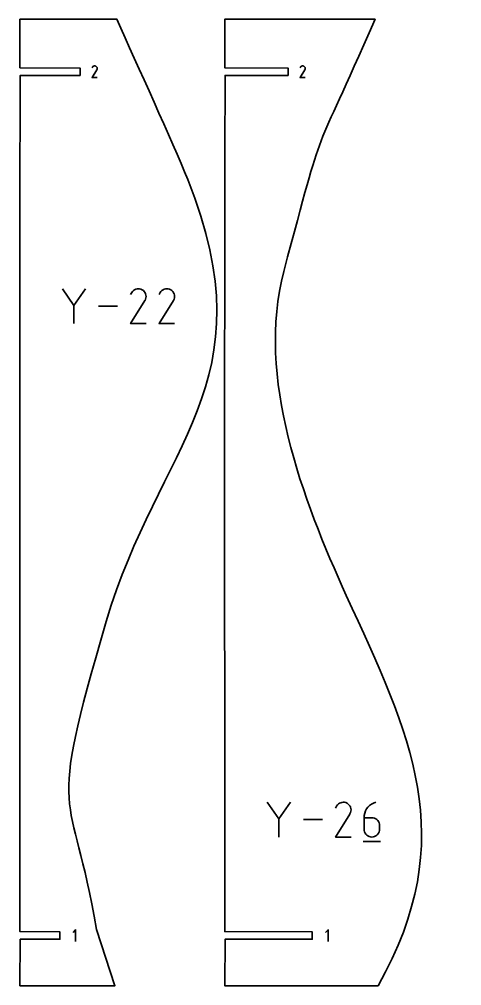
# Model space of a CAD drawing. Header units: centimetres. Extents: x -100 to 52, y -49 to 45.
# Drawn here: x 26.75 to 45.08, y -8.89 to 31.14 of the extents above; entities that cross this region are included whole.
import ezdxf

# ---------------------------------------------------------------- set-up
doc = ezdxf.new("R2010")
doc.units = ezdxf.units.CM
doc.header["$MEASUREMENT"] = 0
doc.layers.add('layer 1', color=7, linetype='Continuous')

msp = doc.modelspace()

# ---------------------------------------------------------------- linework, layer by layer
at = {"layer": 'layer 1', "color": 250, "lineweight": 35}
for points, knots in [([(29.9456, -6.56946), (28.911, -0.39601), (27.81807, -2.42977), (30.34972, 6.19347), (30.34972, 6.19347), (32.50079, 13.5204), (37.12371, 16.04747), (33.72953, 24.49973), (33.72953, 24.49973), (33.0785, 26.12093), (31.62675, 29.23389), (30.79272, 31.13917), (30.79272, 31.13917), (30.79272, 31.13917), (26.76966, 31.13914), (26.76966, 31.13914), (26.76966, 31.13914), (26.76966, 31.13914), (26.76963, 29.13347), (26.76963, 29.13347), (26.76963, 29.13347), (26.76963, 29.13347), (29.26856, 29.11847), (29.26856, 29.11847), (29.26856, 29.11847), (29.26856, 29.11847), (29.26856, 28.81847), (29.26856, 28.81847), (29.26856, 28.81847), (29.26856, 28.81847), (26.78463, 28.81847), (26.78463, 28.81847), (26.78463, 28.81847), (26.74838, 17.0012), (26.76963, 5.16744), (26.76963, -6.65169), (26.76963, -6.65169), (26.76963, -6.65169), (28.42844, -6.66669), (28.42844, -6.66669), (28.42844, -6.66669), (28.42844, -6.66669), (28.42844, -6.96669), (28.42844, -6.96669), (28.42844, -6.96669), (28.42844, -6.96669), (26.78463, -6.96669), (26.78463, -6.96669), (26.78463, -6.96669), (26.78463, -6.96669), (26.76963, -8.89005), (26.76963, -8.89005), (26.76963, -8.89005), (26.76963, -8.89005), (30.70834, -8.88979), (30.70834, -8.88979), (30.70834, -8.88979), (30.70834, -8.88979), (29.9456, -6.56946), (29.9456, -6.56946)], [0, 0, 0, 0, 0.0625, 0.0625, 0.0625, 0.0625, 0.125, 0.125, 0.125, 0.125, 0.1875, 0.1875, 0.1875, 0.1875, 0.25, 0.25, 0.25, 0.25, 0.3125, 0.3125, 0.3125, 0.3125, 0.375, 0.375, 0.375, 0.375, 0.4375, 0.4375, 0.4375, 0.4375, 0.5, 0.5, 0.5, 0.5, 0.5625, 0.5625, 0.5625, 0.5625, 0.625, 0.625, 0.625, 0.625, 0.6875, 0.6875, 0.6875, 0.6875, 0.75, 0.75, 0.75, 0.75, 0.8125, 0.8125, 0.8125, 0.8125, 0.875, 0.875, 0.875, 0.875, 1, 1, 1, 1]), ([(36.46239, -8.89002), (36.46239, -8.89002), (41.61472, -8.89002), (41.61472, -8.89002), (41.61472, -8.89002), (45.07822, -2.75277), (42.93829, 1.51767), (40.29862, 7.27397), (40.29862, 7.27397), (38.48765, 11.22312), (36.55036, 16.35073), (37.70747, 20.69684), (37.70747, 20.69684), (39.48523, 27.37411), (38.79747, 24.96827), (41.49068, 31.13922), (41.49068, 31.13922), (41.49068, 31.13922), (35.26157, 31.13918), (35.26157, 31.13918), (35.26157, 31.13918), (35.26157, 31.13918), (35.26132, 29.1335), (35.26132, 29.1335), (35.26132, 29.1335), (35.26132, 29.1335), (37.88655, 29.1185), (37.88655, 29.1185), (37.88655, 29.1185), (37.88655, 29.1185), (37.88655, 28.8185), (37.88655, 28.8185), (37.88655, 28.8185), (37.88655, 28.8185), (35.27632, 28.8185), (35.27632, 28.8185), (35.27632, 28.8185), (35.24003, 17.00126), (35.2613, 5.16745), (35.26132, -6.65165), (35.26132, -6.65165), (35.26132, -6.65165), (38.88811, -6.66665), (38.88811, -6.66665), (38.88811, -6.66665), (38.88811, -6.66665), (38.88811, -6.96665), (38.88811, -6.96665), (38.88811, -6.96665), (38.88811, -6.96665), (35.27632, -6.96665), (35.27632, -6.96665), (35.27632, -6.96665), (35.27632, -6.96665), (35.26132, -8.89002), (35.26132, -8.89002), (35.26132, -8.89002), (35.26132, -8.89002), (36.46239, -8.89002), (36.46239, -8.89002)], [0, 0, 0, 0, 0.0625, 0.0625, 0.0625, 0.0625, 0.125, 0.125, 0.125, 0.125, 0.1875, 0.1875, 0.1875, 0.1875, 0.25, 0.25, 0.25, 0.25, 0.3125, 0.3125, 0.3125, 0.3125, 0.375, 0.375, 0.375, 0.375, 0.4375, 0.4375, 0.4375, 0.4375, 0.5, 0.5, 0.5, 0.5, 0.5625, 0.5625, 0.5625, 0.5625, 0.625, 0.625, 0.625, 0.625, 0.6875, 0.6875, 0.6875, 0.6875, 0.75, 0.75, 0.75, 0.75, 0.8125, 0.8125, 0.8125, 0.8125, 0.875, 0.875, 0.875, 0.875, 1, 1, 1, 1]), ([(29.97509, 28.72847), (29.97509, 28.72847), (29.76191, 28.72847), (29.76191, 28.72847), (29.76191, 28.72847), (29.76191, 28.72847), (29.95889, 29.04559), (29.95889, 29.04559), (29.95889, 29.04559), (29.95889, 29.04559), (29.95913, 29.04588), (29.95913, 29.04588), (29.95913, 29.04588), (29.95913, 29.04588), (29.95935, 29.04617), (29.95935, 29.04617), (29.95935, 29.04617), (29.95935, 29.04617), (29.95957, 29.04647), (29.95957, 29.04647), (29.95957, 29.04647), (29.95957, 29.04647), (29.95978, 29.04678), (29.95978, 29.04678), (29.95978, 29.04678), (29.95978, 29.04678), (29.95999, 29.04709), (29.95999, 29.04709), (29.95999, 29.04709), (29.95999, 29.04709), (29.96019, 29.04742), (29.96019, 29.04742), (29.96019, 29.04742), (29.96019, 29.04742), (29.96039, 29.04777), (29.96039, 29.04777), (29.96039, 29.04777), (29.96039, 29.04777), (29.96059, 29.04813), (29.96059, 29.04813), (29.96059, 29.04813), (29.96059, 29.04813), (29.96079, 29.04851), (29.96079, 29.04851), (29.96079, 29.04851), (29.96079, 29.04851), (29.96892, 29.06597), (29.96892, 29.06597), (29.96892, 29.06597), (29.96892, 29.06597), (29.97367, 29.08407), (29.97367, 29.08407), (29.97367, 29.08407), (29.97367, 29.08407), (29.97516, 29.1024), (29.97516, 29.1024), (29.97516, 29.1024), (29.97516, 29.1024), (29.9735, 29.12056), (29.9735, 29.12056), (29.9735, 29.12056), (29.9735, 29.12056), (29.9688, 29.13812), (29.9688, 29.13812), (29.9688, 29.13812), (29.9688, 29.13812), (29.96119, 29.15469), (29.96119, 29.15469), (29.96119, 29.15469), (29.96119, 29.15469), (29.95078, 29.16985), (29.95078, 29.16985), (29.95078, 29.16985), (29.95078, 29.16985), (29.93768, 29.1832), (29.93768, 29.1832), (29.93768, 29.1832), (29.93768, 29.1832), (29.92202, 29.19432), (29.92202, 29.19432), (29.92202, 29.19432), (29.92202, 29.19432), (29.90451, 29.20234), (29.90451, 29.20234), (29.90451, 29.20234), (29.90451, 29.20234), (29.88638, 29.20701), (29.88638, 29.20701), (29.88638, 29.20701), (29.88638, 29.20701), (29.86803, 29.20846), (29.86803, 29.20846), (29.86803, 29.20846), (29.86803, 29.20846), (29.84988, 29.20677), (29.84988, 29.20677), (29.84988, 29.20677), (29.84988, 29.20677), (29.83233, 29.20206), (29.83233, 29.20206), (29.83233, 29.20206), (29.83233, 29.20206), (29.81578, 29.19444), (29.81578, 29.19444), (29.81578, 29.19444), (29.81578, 29.19444), (29.80064, 29.184), (29.80064, 29.184), (29.80064, 29.184), (29.80064, 29.184), (29.78731, 29.17085), (29.78731, 29.17085), (29.78731, 29.17085), (29.78731, 29.17085), (29.77621, 29.1551), (29.77621, 29.1551), (29.77621, 29.1551), (29.77621, 29.1551), (29.76221, 29.12825), (29.76221, 29.12825)], [0, 0, 0, 0, 0.03225806, 0.03225806, 0.03225806, 0.03225806, 0.06451613, 0.06451613, 0.06451613, 0.06451613, 0.09677419, 0.09677419, 0.09677419, 0.09677419, 0.12903226, 0.12903226, 0.12903226, 0.12903226, 0.16129032, 0.16129032, 0.16129032, 0.16129032, 0.19354839, 0.19354839, 0.19354839, 0.19354839, 0.22580645, 0.22580645, 0.22580645, 0.22580645, 0.25806452, 0.25806452, 0.25806452, 0.25806452, 0.29032258, 0.29032258, 0.29032258, 0.29032258, 0.32258065, 0.32258065, 0.32258065, 0.32258065, 0.35483871, 0.35483871, 0.35483871, 0.35483871, 0.38709677, 0.38709677, 0.38709677, 0.38709677, 0.41935484, 0.41935484, 0.41935484, 0.41935484, 0.4516129, 0.4516129, 0.4516129, 0.4516129, 0.48387097, 0.48387097, 0.48387097, 0.48387097, 0.51612903, 0.51612903, 0.51612903, 0.51612903, 0.5483871, 0.5483871, 0.5483871, 0.5483871, 0.58064516, 0.58064516, 0.58064516, 0.58064516, 0.61290323, 0.61290323, 0.61290323, 0.61290323, 0.64516129, 0.64516129, 0.64516129, 0.64516129, 0.67741935, 0.67741935, 0.67741935, 0.67741935, 0.70967742, 0.70967742, 0.70967742, 0.70967742, 0.74193548, 0.74193548, 0.74193548, 0.74193548, 0.77419355, 0.77419355, 0.77419355, 0.77419355, 0.80645161, 0.80645161, 0.80645161, 0.80645161, 0.83870968, 0.83870968, 0.83870968, 0.83870968, 0.87096774, 0.87096774, 0.87096774, 0.87096774, 0.90322581, 0.90322581, 0.90322581, 0.90322581, 0.93548387, 0.93548387, 0.93548387, 0.93548387, 1, 1, 1, 1]), ([(38.59308, 28.7285), (38.59308, 28.7285), (38.3799, 28.7285), (38.3799, 28.7285), (38.3799, 28.7285), (38.3799, 28.7285), (38.57689, 29.04562), (38.57689, 29.04562), (38.57689, 29.04562), (38.57689, 29.04562), (38.57712, 29.04591), (38.57712, 29.04591), (38.57712, 29.04591), (38.57712, 29.04591), (38.57735, 29.0462), (38.57735, 29.0462), (38.57735, 29.0462), (38.57735, 29.0462), (38.57757, 29.0465), (38.57757, 29.0465), (38.57757, 29.0465), (38.57757, 29.0465), (38.57778, 29.04681), (38.57778, 29.04681), (38.57778, 29.04681), (38.57778, 29.04681), (38.57798, 29.04713), (38.57798, 29.04713), (38.57798, 29.04713), (38.57798, 29.04713), (38.57819, 29.04745), (38.57819, 29.04745), (38.57819, 29.04745), (38.57819, 29.04745), (38.57839, 29.0478), (38.57839, 29.0478), (38.57839, 29.0478), (38.57839, 29.0478), (38.57859, 29.04816), (38.57859, 29.04816), (38.57859, 29.04816), (38.57859, 29.04816), (38.57878, 29.04854), (38.57878, 29.04854), (38.57878, 29.04854), (38.57878, 29.04854), (38.58692, 29.066), (38.58692, 29.066), (38.58692, 29.066), (38.58692, 29.066), (38.59167, 29.0841), (38.59167, 29.0841), (38.59167, 29.0841), (38.59167, 29.0841), (38.59316, 29.10244), (38.59316, 29.10244), (38.59316, 29.10244), (38.59316, 29.10244), (38.59149, 29.12059), (38.59149, 29.12059), (38.59149, 29.12059), (38.59149, 29.12059), (38.5868, 29.13815), (38.5868, 29.13815), (38.5868, 29.13815), (38.5868, 29.13815), (38.57918, 29.15472), (38.57918, 29.15472), (38.57918, 29.15472), (38.57918, 29.15472), (38.56877, 29.16988), (38.56877, 29.16988), (38.56877, 29.16988), (38.56877, 29.16988), (38.55568, 29.18323), (38.55568, 29.18323), (38.55568, 29.18323), (38.55568, 29.18323), (38.54001, 29.19435), (38.54001, 29.19435), (38.54001, 29.19435), (38.54001, 29.19435), (38.5225, 29.20237), (38.5225, 29.20237), (38.5225, 29.20237), (38.5225, 29.20237), (38.50437, 29.20705), (38.50437, 29.20705), (38.50437, 29.20705), (38.50437, 29.20705), (38.48603, 29.20849), (38.48603, 29.20849), (38.48603, 29.20849), (38.48603, 29.20849), (38.46788, 29.20681), (38.46788, 29.20681), (38.46788, 29.20681), (38.46788, 29.20681), (38.45033, 29.2021), (38.45033, 29.2021), (38.45033, 29.2021), (38.45033, 29.2021), (38.43378, 29.19447), (38.43378, 29.19447), (38.43378, 29.19447), (38.43378, 29.19447), (38.41864, 29.18403), (38.41864, 29.18403), (38.41864, 29.18403), (38.41864, 29.18403), (38.40531, 29.17088), (38.40531, 29.17088), (38.40531, 29.17088), (38.40531, 29.17088), (38.3942, 29.15513), (38.3942, 29.15513), (38.3942, 29.15513), (38.3942, 29.15513), (38.3802, 29.12828), (38.3802, 29.12828)], [0, 0, 0, 0, 0.03225806, 0.03225806, 0.03225806, 0.03225806, 0.06451613, 0.06451613, 0.06451613, 0.06451613, 0.09677419, 0.09677419, 0.09677419, 0.09677419, 0.12903226, 0.12903226, 0.12903226, 0.12903226, 0.16129032, 0.16129032, 0.16129032, 0.16129032, 0.19354839, 0.19354839, 0.19354839, 0.19354839, 0.22580645, 0.22580645, 0.22580645, 0.22580645, 0.25806452, 0.25806452, 0.25806452, 0.25806452, 0.29032258, 0.29032258, 0.29032258, 0.29032258, 0.32258065, 0.32258065, 0.32258065, 0.32258065, 0.35483871, 0.35483871, 0.35483871, 0.35483871, 0.38709677, 0.38709677, 0.38709677, 0.38709677, 0.41935484, 0.41935484, 0.41935484, 0.41935484, 0.4516129, 0.4516129, 0.4516129, 0.4516129, 0.48387097, 0.48387097, 0.48387097, 0.48387097, 0.51612903, 0.51612903, 0.51612903, 0.51612903, 0.5483871, 0.5483871, 0.5483871, 0.5483871, 0.58064516, 0.58064516, 0.58064516, 0.58064516, 0.61290323, 0.61290323, 0.61290323, 0.61290323, 0.64516129, 0.64516129, 0.64516129, 0.64516129, 0.67741935, 0.67741935, 0.67741935, 0.67741935, 0.70967742, 0.70967742, 0.70967742, 0.70967742, 0.74193548, 0.74193548, 0.74193548, 0.74193548, 0.77419355, 0.77419355, 0.77419355, 0.77419355, 0.80645161, 0.80645161, 0.80645161, 0.80645161, 0.83870968, 0.83870968, 0.83870968, 0.83870968, 0.87096774, 0.87096774, 0.87096774, 0.87096774, 0.90322581, 0.90322581, 0.90322581, 0.90322581, 0.93548387, 0.93548387, 0.93548387, 0.93548387, 1, 1, 1, 1]), ([(29.49219, 19.97694), (29.49219, 19.97694), (29.01155, 19.28174), (29.01155, 19.28174), (29.01155, 19.28174), (29.01155, 19.28174), (28.53082, 19.97694), (28.53082, 19.97694)], [0, 0, 0, 0, 0.33333333, 0.33333333, 0.33333333, 0.33333333, 1, 1, 1, 1]), ([(32.00133, 18.53569), (32.00133, 18.53569), (31.36127, 18.53569), (31.36127, 18.53569), (31.36127, 18.53569), (31.36127, 18.53569), (31.95271, 19.48784), (31.95271, 19.48784), (31.95271, 19.48784), (31.95271, 19.48784), (31.95342, 19.48872), (31.95342, 19.48872), (31.95342, 19.48872), (31.95342, 19.48872), (31.9541, 19.4896), (31.9541, 19.4896), (31.9541, 19.4896), (31.9541, 19.4896), (31.95475, 19.4905), (31.95475, 19.4905), (31.95475, 19.4905), (31.95475, 19.4905), (31.95538, 19.49142), (31.95538, 19.49142), (31.95538, 19.49142), (31.95538, 19.49142), (31.956, 19.49237), (31.956, 19.49237), (31.956, 19.49237), (31.956, 19.49237), (31.95661, 19.49335), (31.95661, 19.49335), (31.95661, 19.49335), (31.95661, 19.49335), (31.95721, 19.49438), (31.95721, 19.49438), (31.95721, 19.49438), (31.95721, 19.49438), (31.9578, 19.49547), (31.9578, 19.49547), (31.9578, 19.49547), (31.9578, 19.49547), (31.9584, 19.49661), (31.9584, 19.49661), (31.9584, 19.49661), (31.9584, 19.49661), (31.98283, 19.54904), (31.98283, 19.54904), (31.98283, 19.54904), (31.98283, 19.54904), (31.99709, 19.60339), (31.99709, 19.60339), (31.99709, 19.60339), (31.99709, 19.60339), (32.00155, 19.65844), (32.00155, 19.65844), (32.00155, 19.65844), (32.00155, 19.65844), (31.99656, 19.71294), (31.99656, 19.71294), (31.99656, 19.71294), (31.99656, 19.71294), (31.98246, 19.76568), (31.98246, 19.76568), (31.98246, 19.76568), (31.98246, 19.76568), (31.9596, 19.81542), (31.9596, 19.81542), (31.9596, 19.81542), (31.9596, 19.81542), (31.92834, 19.86094), (31.92834, 19.86094), (31.92834, 19.86094), (31.92834, 19.86094), (31.88902, 19.90102), (31.88902, 19.90102), (31.88902, 19.90102), (31.88902, 19.90102), (31.842, 19.93441), (31.842, 19.93441), (31.842, 19.93441), (31.842, 19.93441), (31.78942, 19.95848), (31.78942, 19.95848), (31.78942, 19.95848), (31.78942, 19.95848), (31.73498, 19.97253), (31.73498, 19.97253), (31.73498, 19.97253), (31.73498, 19.97253), (31.67991, 19.97686), (31.67991, 19.97686), (31.67991, 19.97686), (31.67991, 19.97686), (31.62541, 19.9718), (31.62541, 19.9718), (31.62541, 19.9718), (31.62541, 19.9718), (31.57271, 19.95767), (31.57271, 19.95767), (31.57271, 19.95767), (31.57271, 19.95767), (31.52302, 19.93476), (31.52302, 19.93476), (31.52302, 19.93476), (31.52302, 19.93476), (31.47756, 19.90342), (31.47756, 19.90342), (31.47756, 19.90342), (31.47756, 19.90342), (31.43755, 19.86394), (31.43755, 19.86394), (31.43755, 19.86394), (31.43755, 19.86394), (31.4042, 19.81664), (31.4042, 19.81664), (31.4042, 19.81664), (31.4042, 19.81664), (31.36217, 19.73603), (31.36217, 19.73603)], [0, 0, 0, 0, 0.03225806, 0.03225806, 0.03225806, 0.03225806, 0.06451613, 0.06451613, 0.06451613, 0.06451613, 0.09677419, 0.09677419, 0.09677419, 0.09677419, 0.12903226, 0.12903226, 0.12903226, 0.12903226, 0.16129032, 0.16129032, 0.16129032, 0.16129032, 0.19354839, 0.19354839, 0.19354839, 0.19354839, 0.22580645, 0.22580645, 0.22580645, 0.22580645, 0.25806452, 0.25806452, 0.25806452, 0.25806452, 0.29032258, 0.29032258, 0.29032258, 0.29032258, 0.32258065, 0.32258065, 0.32258065, 0.32258065, 0.35483871, 0.35483871, 0.35483871, 0.35483871, 0.38709677, 0.38709677, 0.38709677, 0.38709677, 0.41935484, 0.41935484, 0.41935484, 0.41935484, 0.4516129, 0.4516129, 0.4516129, 0.4516129, 0.48387097, 0.48387097, 0.48387097, 0.48387097, 0.51612903, 0.51612903, 0.51612903, 0.51612903, 0.5483871, 0.5483871, 0.5483871, 0.5483871, 0.58064516, 0.58064516, 0.58064516, 0.58064516, 0.61290323, 0.61290323, 0.61290323, 0.61290323, 0.64516129, 0.64516129, 0.64516129, 0.64516129, 0.67741935, 0.67741935, 0.67741935, 0.67741935, 0.70967742, 0.70967742, 0.70967742, 0.70967742, 0.74193548, 0.74193548, 0.74193548, 0.74193548, 0.77419355, 0.77419355, 0.77419355, 0.77419355, 0.80645161, 0.80645161, 0.80645161, 0.80645161, 0.83870968, 0.83870968, 0.83870968, 0.83870968, 0.87096774, 0.87096774, 0.87096774, 0.87096774, 0.90322581, 0.90322581, 0.90322581, 0.90322581, 0.93548387, 0.93548387, 0.93548387, 0.93548387, 1, 1, 1, 1]), ([(33.18207, 18.53569), (33.18207, 18.53569), (32.542, 18.53569), (32.542, 18.53569), (32.542, 18.53569), (32.542, 18.53569), (33.13345, 19.48784), (33.13345, 19.48784), (33.13345, 19.48784), (33.13345, 19.48784), (33.13415, 19.48872), (33.13415, 19.48872), (33.13415, 19.48872), (33.13415, 19.48872), (33.13483, 19.4896), (33.13483, 19.4896), (33.13483, 19.4896), (33.13483, 19.4896), (33.13548, 19.4905), (33.13548, 19.4905), (33.13548, 19.4905), (33.13548, 19.4905), (33.13612, 19.49142), (33.13612, 19.49142), (33.13612, 19.49142), (33.13612, 19.49142), (33.13674, 19.49237), (33.13674, 19.49237), (33.13674, 19.49237), (33.13674, 19.49237), (33.13734, 19.49335), (33.13734, 19.49335), (33.13734, 19.49335), (33.13734, 19.49335), (33.13794, 19.49438), (33.13794, 19.49438), (33.13794, 19.49438), (33.13794, 19.49438), (33.13854, 19.49547), (33.13854, 19.49547), (33.13854, 19.49547), (33.13854, 19.49547), (33.13914, 19.49661), (33.13914, 19.49661), (33.13914, 19.49661), (33.13914, 19.49661), (33.16356, 19.54904), (33.16356, 19.54904), (33.16356, 19.54904), (33.16356, 19.54904), (33.17783, 19.60339), (33.17783, 19.60339), (33.17783, 19.60339), (33.17783, 19.60339), (33.18229, 19.65844), (33.18229, 19.65844), (33.18229, 19.65844), (33.18229, 19.65844), (33.17729, 19.71294), (33.17729, 19.71294), (33.17729, 19.71294), (33.17729, 19.71294), (33.16319, 19.76568), (33.16319, 19.76568), (33.16319, 19.76568), (33.16319, 19.76568), (33.14034, 19.81542), (33.14034, 19.81542), (33.14034, 19.81542), (33.14034, 19.81542), (33.10908, 19.86094), (33.10908, 19.86094), (33.10908, 19.86094), (33.10908, 19.86094), (33.06976, 19.90102), (33.06976, 19.90102), (33.06976, 19.90102), (33.06976, 19.90102), (33.02273, 19.93441), (33.02273, 19.93441), (33.02273, 19.93441), (33.02273, 19.93441), (32.97015, 19.95848), (32.97015, 19.95848), (32.97015, 19.95848), (32.97015, 19.95848), (32.91572, 19.97253), (32.91572, 19.97253), (32.91572, 19.97253), (32.91572, 19.97253), (32.86064, 19.97686), (32.86064, 19.97686), (32.86064, 19.97686), (32.86064, 19.97686), (32.80615, 19.9718), (32.80615, 19.9718), (32.80615, 19.9718), (32.80615, 19.9718), (32.75345, 19.95767), (32.75345, 19.95767), (32.75345, 19.95767), (32.75345, 19.95767), (32.70376, 19.93476), (32.70376, 19.93476), (32.70376, 19.93476), (32.70376, 19.93476), (32.6583, 19.90342), (32.6583, 19.90342), (32.6583, 19.90342), (32.6583, 19.90342), (32.61828, 19.86394), (32.61828, 19.86394), (32.61828, 19.86394), (32.61828, 19.86394), (32.58493, 19.81664), (32.58493, 19.81664), (32.58493, 19.81664), (32.58493, 19.81664), (32.5429, 19.73603), (32.5429, 19.73603)], [0, 0, 0, 0, 0.03225806, 0.03225806, 0.03225806, 0.03225806, 0.06451613, 0.06451613, 0.06451613, 0.06451613, 0.09677419, 0.09677419, 0.09677419, 0.09677419, 0.12903226, 0.12903226, 0.12903226, 0.12903226, 0.16129032, 0.16129032, 0.16129032, 0.16129032, 0.19354839, 0.19354839, 0.19354839, 0.19354839, 0.22580645, 0.22580645, 0.22580645, 0.22580645, 0.25806452, 0.25806452, 0.25806452, 0.25806452, 0.29032258, 0.29032258, 0.29032258, 0.29032258, 0.32258065, 0.32258065, 0.32258065, 0.32258065, 0.35483871, 0.35483871, 0.35483871, 0.35483871, 0.38709677, 0.38709677, 0.38709677, 0.38709677, 0.41935484, 0.41935484, 0.41935484, 0.41935484, 0.4516129, 0.4516129, 0.4516129, 0.4516129, 0.48387097, 0.48387097, 0.48387097, 0.48387097, 0.51612903, 0.51612903, 0.51612903, 0.51612903, 0.5483871, 0.5483871, 0.5483871, 0.5483871, 0.58064516, 0.58064516, 0.58064516, 0.58064516, 0.61290323, 0.61290323, 0.61290323, 0.61290323, 0.64516129, 0.64516129, 0.64516129, 0.64516129, 0.67741935, 0.67741935, 0.67741935, 0.67741935, 0.70967742, 0.70967742, 0.70967742, 0.70967742, 0.74193548, 0.74193548, 0.74193548, 0.74193548, 0.77419355, 0.77419355, 0.77419355, 0.77419355, 0.80645161, 0.80645161, 0.80645161, 0.80645161, 0.83870968, 0.83870968, 0.83870968, 0.83870968, 0.87096774, 0.87096774, 0.87096774, 0.87096774, 0.90322581, 0.90322581, 0.90322581, 0.90322581, 0.93548387, 0.93548387, 0.93548387, 0.93548387, 1, 1, 1, 1]), ([(37.98398, -1.29067), (37.98398, -1.29067), (37.50334, -1.98587), (37.50334, -1.98587), (37.50334, -1.98587), (37.50334, -1.98587), (37.02261, -1.29067), (37.02261, -1.29067)], [0, 0, 0, 0, 0.33333333, 0.33333333, 0.33333333, 0.33333333, 1, 1, 1, 1]), ([(40.49312, -2.73192), (40.49312, -2.73192), (39.85305, -2.73192), (39.85305, -2.73192), (39.85305, -2.73192), (39.85305, -2.73192), (40.4445, -1.77977), (40.4445, -1.77977), (40.4445, -1.77977), (40.4445, -1.77977), (40.44521, -1.77889), (40.44521, -1.77889), (40.44521, -1.77889), (40.44521, -1.77889), (40.44588, -1.77801), (40.44588, -1.77801), (40.44588, -1.77801), (40.44588, -1.77801), (40.44654, -1.77711), (40.44654, -1.77711), (40.44654, -1.77711), (40.44654, -1.77711), (40.44717, -1.77619), (40.44717, -1.77619), (40.44717, -1.77619), (40.44717, -1.77619), (40.44779, -1.77525), (40.44779, -1.77525), (40.44779, -1.77525), (40.44779, -1.77525), (40.4484, -1.77426), (40.4484, -1.77426), (40.4484, -1.77426), (40.4484, -1.77426), (40.449, -1.77323), (40.449, -1.77323), (40.449, -1.77323), (40.449, -1.77323), (40.44959, -1.77214), (40.44959, -1.77214), (40.44959, -1.77214), (40.44959, -1.77214), (40.45019, -1.771), (40.45019, -1.771), (40.45019, -1.771), (40.45019, -1.771), (40.47461, -1.71857), (40.47461, -1.71857), (40.47461, -1.71857), (40.47461, -1.71857), (40.48888, -1.66422), (40.48888, -1.66422), (40.48888, -1.66422), (40.48888, -1.66422), (40.49334, -1.60918), (40.49334, -1.60918), (40.49334, -1.60918), (40.49334, -1.60918), (40.48835, -1.55467), (40.48835, -1.55467), (40.48835, -1.55467), (40.48835, -1.55467), (40.47425, -1.50193), (40.47425, -1.50193), (40.47425, -1.50193), (40.47425, -1.50193), (40.45139, -1.45219), (40.45139, -1.45219), (40.45139, -1.45219), (40.45139, -1.45219), (40.42013, -1.40667), (40.42013, -1.40667), (40.42013, -1.40667), (40.42013, -1.40667), (40.38081, -1.3666), (40.38081, -1.3666), (40.38081, -1.3666), (40.38081, -1.3666), (40.33378, -1.3332), (40.33378, -1.3332), (40.33378, -1.3332), (40.33378, -1.3332), (40.2812, -1.30913), (40.2812, -1.30913), (40.2812, -1.30913), (40.2812, -1.30913), (40.22677, -1.29508), (40.22677, -1.29508), (40.22677, -1.29508), (40.22677, -1.29508), (40.1717, -1.29075), (40.1717, -1.29075), (40.1717, -1.29075), (40.1717, -1.29075), (40.1172, -1.29581), (40.1172, -1.29581), (40.1172, -1.29581), (40.1172, -1.29581), (40.0645, -1.30995), (40.0645, -1.30995), (40.0645, -1.30995), (40.0645, -1.30995), (40.01481, -1.33285), (40.01481, -1.33285), (40.01481, -1.33285), (40.01481, -1.33285), (39.96935, -1.3642), (39.96935, -1.3642), (39.96935, -1.3642), (39.96935, -1.3642), (39.92933, -1.40367), (39.92933, -1.40367), (39.92933, -1.40367), (39.92933, -1.40367), (39.89598, -1.45097), (39.89598, -1.45097), (39.89598, -1.45097), (39.89598, -1.45097), (39.85396, -1.53159), (39.85396, -1.53159)], [0, 0, 0, 0, 0.03225806, 0.03225806, 0.03225806, 0.03225806, 0.06451613, 0.06451613, 0.06451613, 0.06451613, 0.09677419, 0.09677419, 0.09677419, 0.09677419, 0.12903226, 0.12903226, 0.12903226, 0.12903226, 0.16129032, 0.16129032, 0.16129032, 0.16129032, 0.19354839, 0.19354839, 0.19354839, 0.19354839, 0.22580645, 0.22580645, 0.22580645, 0.22580645, 0.25806452, 0.25806452, 0.25806452, 0.25806452, 0.29032258, 0.29032258, 0.29032258, 0.29032258, 0.32258065, 0.32258065, 0.32258065, 0.32258065, 0.35483871, 0.35483871, 0.35483871, 0.35483871, 0.38709677, 0.38709677, 0.38709677, 0.38709677, 0.41935484, 0.41935484, 0.41935484, 0.41935484, 0.4516129, 0.4516129, 0.4516129, 0.4516129, 0.48387097, 0.48387097, 0.48387097, 0.48387097, 0.51612903, 0.51612903, 0.51612903, 0.51612903, 0.5483871, 0.5483871, 0.5483871, 0.5483871, 0.58064516, 0.58064516, 0.58064516, 0.58064516, 0.61290323, 0.61290323, 0.61290323, 0.61290323, 0.64516129, 0.64516129, 0.64516129, 0.64516129, 0.67741935, 0.67741935, 0.67741935, 0.67741935, 0.70967742, 0.70967742, 0.70967742, 0.70967742, 0.74193548, 0.74193548, 0.74193548, 0.74193548, 0.77419355, 0.77419355, 0.77419355, 0.77419355, 0.80645161, 0.80645161, 0.80645161, 0.80645161, 0.83870968, 0.83870968, 0.83870968, 0.83870968, 0.87096774, 0.87096774, 0.87096774, 0.87096774, 0.90322581, 0.90322581, 0.90322581, 0.90322581, 0.93548387, 0.93548387, 0.93548387, 0.93548387, 1, 1, 1, 1]), ([(41.51441, -1.29071), (41.51441, -1.29071), (41.42273, -1.32509), (41.42273, -1.32509), (41.42273, -1.32509), (41.42273, -1.32509), (41.3386, -1.3714), (41.3386, -1.3714), (41.3386, -1.3714), (41.3386, -1.3714), (41.26288, -1.4285), (41.26288, -1.4285), (41.26288, -1.4285), (41.26288, -1.4285), (41.19645, -1.49522), (41.19645, -1.49522), (41.19645, -1.49522), (41.19645, -1.49522), (41.14015, -1.5704), (41.14015, -1.5704), (41.14015, -1.5704), (41.14015, -1.5704), (41.09487, -1.65287), (41.09487, -1.65287), (41.09487, -1.65287), (41.09487, -1.65287), (41.06145, -1.74149), (41.06145, -1.74149), (41.06145, -1.74149), (41.06145, -1.74149), (41.04077, -1.83509), (41.04077, -1.83509), (41.04077, -1.83509), (41.04077, -1.83509), (41.03368, -1.9325), (41.03368, -1.9325), (41.03368, -1.9325), (41.03368, -1.9325), (41.03368, -2.41151), (41.03368, -2.41151), (41.03368, -2.41151), (41.03368, -2.41151), (41.03885, -2.46908), (41.03885, -2.46908), (41.03885, -2.46908), (41.03885, -2.46908), (41.05374, -2.52328), (41.05374, -2.52328), (41.05374, -2.52328), (41.05374, -2.52328), (41.07745, -2.57319), (41.07745, -2.57319), (41.07745, -2.57319), (41.07745, -2.57319), (41.10906, -2.61791), (41.10906, -2.61791), (41.10906, -2.61791), (41.10906, -2.61791), (41.14766, -2.65653), (41.14766, -2.65653), (41.14766, -2.65653), (41.14766, -2.65653), (41.19233, -2.68815), (41.19233, -2.68815), (41.19233, -2.68815), (41.19233, -2.68815), (41.24218, -2.71186), (41.24218, -2.71186), (41.24218, -2.71186), (41.24218, -2.71186), (41.29628, -2.72674), (41.29628, -2.72674), (41.29628, -2.72674), (41.29628, -2.72674), (41.35372, -2.73191), (41.35372, -2.73191), (41.35372, -2.73191), (41.35372, -2.73191), (41.41127, -2.72674), (41.41127, -2.72674), (41.41127, -2.72674), (41.41127, -2.72674), (41.46544, -2.71186), (41.46544, -2.71186), (41.46544, -2.71186), (41.46544, -2.71186), (41.5153, -2.68815), (41.5153, -2.68815), (41.5153, -2.68815), (41.5153, -2.68815), (41.55996, -2.65653), (41.55996, -2.65653), (41.55996, -2.65653), (41.55996, -2.65653), (41.59852, -2.61791), (41.59852, -2.61791), (41.59852, -2.61791), (41.59852, -2.61791), (41.63008, -2.57319), (41.63008, -2.57319), (41.63008, -2.57319), (41.63008, -2.57319), (41.65374, -2.52328), (41.65374, -2.52328), (41.65374, -2.52328), (41.65374, -2.52328), (41.6686, -2.46908), (41.6686, -2.46908), (41.6686, -2.46908), (41.6686, -2.46908), (41.67375, -2.41151), (41.67375, -2.41151), (41.67375, -2.41151), (41.67375, -2.41151), (41.67375, -2.25208), (41.67375, -2.25208), (41.67375, -2.25208), (41.67375, -2.25208), (41.6686, -2.19454), (41.6686, -2.19454), (41.6686, -2.19454), (41.6686, -2.19454), (41.65374, -2.14042), (41.65374, -2.14042), (41.65374, -2.14042), (41.65374, -2.14042), (41.63008, -2.09062), (41.63008, -2.09062), (41.63008, -2.09062), (41.63008, -2.09062), (41.59852, -2.04603), (41.59852, -2.04603), (41.59852, -2.04603), (41.59852, -2.04603), (41.55996, -2.00754), (41.55996, -2.00754), (41.55996, -2.00754), (41.55996, -2.00754), (41.5153, -1.97605), (41.5153, -1.97605), (41.5153, -1.97605), (41.5153, -1.97605), (41.46544, -1.95245), (41.46544, -1.95245), (41.46544, -1.95245), (41.46544, -1.95245), (41.41127, -1.93764), (41.41127, -1.93764), (41.41127, -1.93764), (41.41127, -1.93764), (41.35372, -1.9325), (41.35372, -1.9325), (41.35372, -1.9325), (41.35372, -1.9325), (41.03368, -1.9325), (41.03368, -1.9325)], [0, 0, 0, 0, 0.025, 0.025, 0.025, 0.025, 0.05, 0.05, 0.05, 0.05, 0.075, 0.075, 0.075, 0.075, 0.1, 0.1, 0.1, 0.1, 0.125, 0.125, 0.125, 0.125, 0.15, 0.15, 0.15, 0.15, 0.175, 0.175, 0.175, 0.175, 0.2, 0.2, 0.2, 0.2, 0.225, 0.225, 0.225, 0.225, 0.25, 0.25, 0.25, 0.25, 0.275, 0.275, 0.275, 0.275, 0.3, 0.3, 0.3, 0.3, 0.325, 0.325, 0.325, 0.325, 0.35, 0.35, 0.35, 0.35, 0.375, 0.375, 0.375, 0.375, 0.4, 0.4, 0.4, 0.4, 0.425, 0.425, 0.425, 0.425, 0.45, 0.45, 0.45, 0.45, 0.475, 0.475, 0.475, 0.475, 0.5, 0.5, 0.5, 0.5, 0.525, 0.525, 0.525, 0.525, 0.55, 0.55, 0.55, 0.55, 0.575, 0.575, 0.575, 0.575, 0.6, 0.6, 0.6, 0.6, 0.625, 0.625, 0.625, 0.625, 0.65, 0.65, 0.65, 0.65, 0.675, 0.675, 0.675, 0.675, 0.7, 0.7, 0.7, 0.7, 0.725, 0.725, 0.725, 0.725, 0.75, 0.75, 0.75, 0.75, 0.775, 0.775, 0.775, 0.775, 0.8, 0.8, 0.8, 0.8, 0.825, 0.825, 0.825, 0.825, 0.85, 0.85, 0.85, 0.85, 0.875, 0.875, 0.875, 0.875, 0.9, 0.9, 0.9, 0.9, 0.925, 0.925, 0.925, 0.925, 0.95, 0.95, 0.95, 0.95, 1, 1, 1, 1]), ([(29.08175, -7.05669), (29.08175, -7.05669), (29.08175, -6.57669), (29.08175, -6.57669), (29.08175, -6.57669), (29.08175, -6.57669), (28.97504, -6.68343), (28.97504, -6.68343)], [0, 0, 0, 0, 0.33333333, 0.33333333, 0.33333333, 0.33333333, 1, 1, 1, 1]), ([(39.54142, -7.05665), (39.54142, -7.05665), (39.54142, -6.57665), (39.54142, -6.57665), (39.54142, -6.57665), (39.54142, -6.57665), (39.43471, -6.68339), (39.43471, -6.68339)], [0, 0, 0, 0, 0.33333333, 0.33333333, 0.33333333, 0.33333333, 1, 1, 1, 1])]:
    msp.add_open_spline(points, degree=3, knots=knots, dxfattribs=at)
for points in [[(29.01155, 19.33769), (29.01155, 19.33769), (29.01155, 18.53566), (29.01155, 18.53566)], [(30.82084, 19.2563), (30.82084, 19.2563), (30.03282, 19.2563), (30.03282, 19.2563)], [(37.50334, -1.92992), (37.50334, -1.92992), (37.50334, -2.73195), (37.50334, -2.73195)], [(39.31263, -2.01131), (39.31263, -2.01131), (38.52461, -2.01131), (38.52461, -2.01131)], [(40.9936, -2.91206), (40.9936, -2.91206), (41.7142, -2.91206), (41.7142, -2.91206)]]:
    msp.add_open_spline(points, degree=3, dxfattribs=at)

doc.saveas('drawing.dxf')
